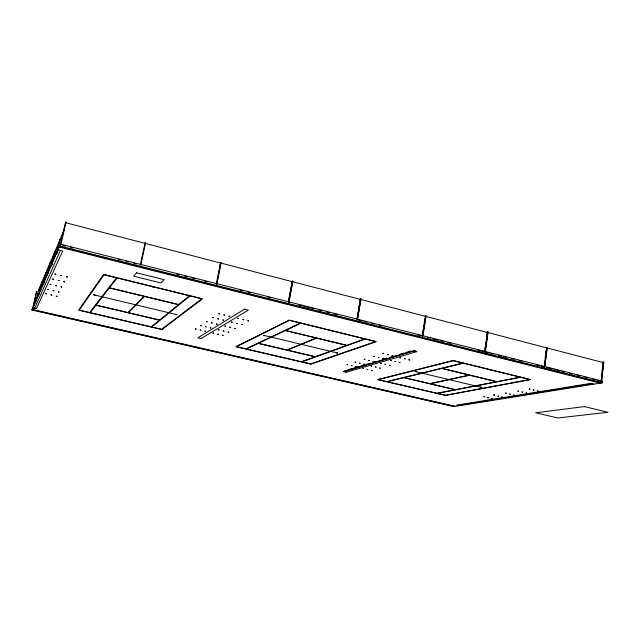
<?xml version="1.0" encoding="UTF-8"?>
<svg xmlns="http://www.w3.org/2000/svg" width="640" height="640" viewBox="0 0 640 640"><rect width="100%" height="100%" fill="white"/><g stroke="black" fill="none" stroke-linecap="round" stroke-linejoin="round"><path stroke-width="0.96" d="M601.464 376.232L601.68 374.272M602.016 371.328L602.352 368.384M602.68 365.44L603.048 362.184L603.88 362.184L601.712 381.288M601.224 381.368L601.44 379.456M601.872 375.64L602.088 373.728M602.528 369.912L602.744 368M603.176 364.184L603.392 362.272L603.88 362.184M601.376 381.2L603.536 362.096M455.256 406.368L32.24 309.448L32.568 308.048L32 310L453.912 406.584L602.536 382.76L602.72 381.168L60.264 244.112L59.392 247.008L600.288 383.12M547 347.944L544.616 366.968L541.352 366.144M544.384 367.016L544.84 366.92L547.28 347.448L546.44 347.768M544.528 362.984L544.768 361.08M545.12 358.232L545.36 356.328M545.84 352.528L546.08 350.624M544.256 366.88L546.648 347.856L487.608 332.464M544.032 366.928L544.488 366.832L546.928 347.352M494.576 395.184L493.624 395.096L494.576 395.184L494.288 394.768M484.96 348.856L485.224 346.92M485.632 344.008L485.896 342.072M486.304 339.16L486.568 337.216M486.84 335.28L487.28 332.056L488.072 332.032L485.328 351.896M484.744 351.856L487.432 332.448L425.624 316.344M484.952 351.8L487.704 331.936M487.8 332.544L485.12 351.944L488.992 352.928M459.32 404.504L459.144 405.744L456.568 405.152L590.824 383.36L593.928 384.136M422.232 336.032L422.52 334.144M422.952 331.32L423.24 329.432M423.52 327.552L423.808 325.664M424.24 322.84L424.528 320.952M425.24 316.24L426.056 315.88L422.792 336.208L425.792 316.416M360.784 299.504L357.432 319.712L361.032 298.952L360.64 299.432L425.408 316.312L422.4 336.112L425.672 315.784M409.064 359.816L409.76 359.992L408.736 359.912L409.144 359.296M399.472 362.496L400.152 362.664L399.152 362.584L399.232 362.072M383.592 353.64L382.56 353.568L383.592 353.64L383.672 353.12M364.864 359.448C363.024 358.872 364.992 360.208 364.944 358.944M357.04 318.568L357.36 316.64M357.68 314.72L358 312.792M358.32 310.872L358.64 308.944M358.96 307.024L359.28 305.104M359.6 303.176L360.288 299L361.032 298.952M357.184 318.64L360.376 299.4L292.44 281.696M357.024 319.608L360.624 298.848M346.152 372.288L416.936 351.608L413.568 350.784L343.224 371.608L346.152 372.288L346.376 370.952L415.264 350.6M288.632 300.24L288.992 298.28M292.016 281.584L292.792 281.184L288.824 302.384M288.568 301.296L292.136 281.64L220.768 263.048L221.072 262.512L220.32 262.928M288.392 302.28L292.36 281.072M289 301.4L292.792 281.184M248.024 320.776C249.872 321.064 247.072 321.36 248.128 320.224M219.4 313.84C217.376 313.176 219.624 314.712 219.512 313.28M216.696 284.176L220.856 263.104M216.816 284.088L221.072 262.512M219.568 266.76L219.944 264.848M216.248 284.064L220.616 262.392M141.472 259.216L141.872 257.344M140.792 265.008L145.6 242.856L144.88 243.304L65.888 222.752M140.312 264.888L145.128 242.736M145.6 242.856L145.352 243.424L220.408 262.984M61.136 286.96C63.112 287.576 60.392 287.064 61.184 286.56M63.896 281.76C66.016 282.072 63.072 282.424 64.024 281.192M58.512 291.904C60.536 292.192 57.736 292.52 58.64 291.36M47.224 275.112L50.216 262.344L51.072 262.552M48.088 273.336L49 269.488M51.392 266.112L54.816 251.488L51.68 264.944M51.784 265.072L54.848 251.92L59.88 240.088L56.816 253.232M53.184 260.512L55.152 252.064L59.808 241.144M56.496 254.096L59.888 239.528L60.816 239.768M57.136 253.384L58.008 249.624M32 310L60.264 244.112M60.784 244.808L66.072 222.152L65.576 222.024L60.24 244.792L60.832 244.696L60.288 244.688M33.024 308.392L32.6 308.424L36.616 291.44L32.976 308.512M35.752 302.032L38.656 289.632L39.408 289.808M37.208 297.504L38.072 293.808M39.136 294.28L42.16 281.376L42.936 281.568M40.424 290.528L42.48 281.808M43.008 285.08L45.992 272.328L46.808 272.52M43.632 284.24L45.664 275.616M416.248 371.76L415.176 371.568L416.248 371.76M36.616 291.44L36.984 291.528M65.576 222.024L66.072 222.152M38.656 289.632L39.376 289.88M50.216 262.344L51.032 262.64M38.568 290.016L54.672 252.04M59.776 240L64.224 229.52M38.944 290.112L42.448 281.88M42.864 280.912L46.296 272.848M46.712 271.88L50.128 263.872M50.544 262.896L51.688 260.208M52.448 258.424L53.592 255.736M61.36 237.512L63.216 233.144M34.672 308.248L60.424 250.44M61.696 247.584L61.92 247.08M426.056 315.88L425.288 315.92M336.992 352.88L264.096 335.44C262.296 335.152 265.744 335.992 264.08 335.36M347.808 369.752L352.32 368.408M354.128 367.872L358.64 366.528M363.352 365.128L360.776 366.064M367.048 364.024L369.816 363.2M373.504 362.104L376.28 361.28M382.096 359.552L386.848 358.136M390.648 357.008L393.496 356.16M395.4 355.592L395.912 355.632L395.112 355.52M399.312 354.432L403.992 353.04M405.872 352.48L410.552 351.088M488.072 332.032L487.28 332.056M547.28 347.448L546.472 347.464M481.16 387.288L415.776 371.64M453.304 406.184L453.976 406.072M457.856 405.448L592.376 383.752M598.72 382.728L600.968 382.368M32.12 309.72L454.584 406.472M344.912 370.608L346.376 370.952M96.048 305.096L127.896 312.592L144.04 296.32L109.368 287.92L90.144 312.696L120.728 319.808L121.064 319.464L121.584 319.584L121.248 319.928L151.216 326.888L159.504 320.136L95.976 305.184M94.296 294.92L135.424 304.736M135.824 304.832L176.088 314.472M54.776 251.584L55.704 251.712M59.832 245.984L602.536 382.76M59.608 246.496L601.408 382.936M288.536 302.2L288.96 302.304M357.192 319.536L357.6 319.64M62.704 245.296L65.576 246.024M70.368 247.232L73.24 247.96M118.28 259.328L121.152 260.056M125.944 261.264L128.816 261.984M133.608 263.2L136.48 263.92M176.584 274.048L179.488 274.784M184.328 276L187.224 276.736M192.064 277.96L194.968 278.688M204.64 281.128L207.544 281.864M239.952 290.048L242.856 290.784M247.704 292.008L250.608 292.736M268.048 297.144L270.952 297.872M298.424 304.808L301.312 305.536M303.232 306.024L308.992 307.48M310.912 307.968L313.792 308.688M318.6 309.904L321.48 310.632M326.28 311.848L329.168 312.576M333.968 313.784L336.848 314.512M358.384 319.952L362.208 320.912M364.12 321.4L366.984 322.12M371.76 323.328L374.632 324.048M379.408 325.256L382.272 325.984M417.624 334.904L420.488 335.632M427.632 337.432L430.536 338.168M432.472 338.656L438.28 340.12M440.216 340.608L443.12 341.344M447.96 342.568L450.864 343.296M477.968 350.144L483.776 351.608M490.936 353.416L493.84 354.152M498.688 355.376L501.6 356.112M503.536 356.6L506.448 357.336M511.296 358.56L514.2 359.288M519.048 360.512L521.96 361.248M536.504 364.92L539.416 365.656M546.528 367.456L552.28 368.904M554.192 369.392L559.944 370.84M561.856 371.32L564.728 372.048M569.52 373.256L572.392 373.984M577.184 375.192L580.056 375.92M584.848 377.128L587.72 377.856M592.512 379.064L595.384 379.792M597.304 380.272L601.136 381.24L603.248 362.576L546.792 347.864M144.952 242.952L145.424 243.072M220.392 262.584L220.84 262.704M292.08 281.248L292.504 281.36M360.288 299L360.696 299.104M58.576 248.024L58.144 249.872L62.696 251.008L36.4 308.64L32.936 307.848L58.576 248.024M175.768 314.408L176.944 314.648L175.816 314.384M45.704 293.688L46.52 293.88L45.704 293.688M47.744 289.352L48.576 289.552L47.744 289.352M50.096 284.328L50.952 284.528L50.096 284.328M52.584 279.032L53.456 279.248L52.584 279.032M54.96 273.968L55.848 274.184L54.96 273.968M50.984 294.936L51.8 295.128L50.984 294.936M53.136 290.632L53.968 290.824L53.136 290.632M55.624 285.648L56.48 285.848L55.624 285.648M58.248 280.4L59.12 280.608L58.248 280.4M60.76 275.376L61.648 275.592L60.76 275.376M56.248 296.168L57.056 296.36L56.248 296.168M66.536 276.776L67.424 276.992L66.536 276.776M103.56 274.456L78.616 310.112L162.04 329.504L202.472 298.808L103.56 274.456M104.096 274.728L79.2 310.152L89.616 312.576L116.488 277.784L104.096 274.728M480.864 387.24L481.92 387.408L480.912 387.232M117.12 277.936L109.456 287.808L178.616 304.568L189.456 295.744L154.04 287.024L152.944 287.352L153.424 286.872L117.12 277.936M136.544 272.776L133.648 276.184L160.872 282.936L164.176 279.672L136.544 272.776M144.632 296.464L128.432 312.72L159.6 320.056L178.496 304.664L144.632 296.464M190.056 295.888L151.72 327.008L161.64 329.312L201.752 298.768L190.056 295.888M336.712 352.816L337.792 353.04L336.736 352.808M195.36 328.904L196.096 329.072L195.36 328.904M200.488 325.528L201.24 325.704L200.488 325.528M206.424 321.632L207.192 321.816L206.424 321.632M212.648 317.552L213.432 317.736L212.648 317.552M200.136 330.024L200.864 330.2L200.136 330.024M205.36 326.68L206.112 326.864L205.36 326.68M211.4 322.824L212.168 323.008L211.4 322.824M217.744 318.776L218.52 318.96L217.744 318.776M223.8 314.904L224.592 315.096L223.8 314.904M204.896 331.144L205.624 331.32L204.896 331.144M210.216 327.832L210.96 328.008L210.216 327.832M216.36 324.008L217.128 324.192L216.36 324.008M222.816 319.992L223.592 320.184L222.816 319.992M228.976 316.16L229.768 316.352L228.976 316.16M244.544 309.168L197.808 337.816L201.048 338.568L248.344 310.104L244.544 309.168M213 333.048L213.728 333.224L213 333.048M218.48 329.792L219.216 329.968L218.48 329.792M224.8 326.024L225.56 326.2L224.8 326.024M231.44 322.072L232.216 322.256L231.44 322.072M237.784 318.296L238.576 318.488L237.784 318.296M217.72 334.16L218.44 334.328L217.72 334.16M223.288 330.928L224.024 331.104L223.288 330.928M229.72 327.192L230.472 327.376L229.72 327.192M236.464 323.28L237.24 323.464L236.464 323.28M242.912 319.536L243.704 319.728L242.912 319.536M222.424 335.272L223.144 335.44L222.424 335.272M228.08 332.064L228.816 332.24L228.08 332.064M234.616 328.368L235.368 328.544L234.616 328.368M241.472 324.48L242.24 324.672L241.472 324.48M93.72 294.792L94.912 295.104L93.72 294.792M289.104 320.136L235.88 346.664L310.968 364.112L376.352 341.616L289.104 320.136M289.472 320.36L236.472 346.712L245.84 348.888L300.384 323.048L289.472 320.36M258.216 343.376L246.312 348.992L301.28 361.768L315.144 356.776L258.216 343.376M285.36 330.544L258.36 343.304L286.88 350.016L316.104 337.992L285.36 330.544M300.944 323.184L285.536 330.464L346.896 345.328L364.744 338.896L333.48 331.2L332.08 331.416L332.944 331.064L300.944 323.184M316.624 338.12L287.368 350.136L315.312 356.712L346.696 345.4L316.624 338.12M365.28 339.024L301.736 361.88L310.68 363.96L375.616 341.568L365.28 339.024M347.096 364.6L347.76 364.76L347.096 364.6M355.032 362.136L355.704 362.296L355.032 362.136M373.752 356.312L374.448 356.48L373.752 356.312M351.392 365.608L352.048 365.768L351.392 365.608M359.4 363.168L360.072 363.328L359.4 363.168M368.632 360.352L369.312 360.512L368.632 360.352M378.288 357.4L378.992 357.568L378.288 357.4M387.496 354.592L388.208 354.76L387.496 354.592M355.672 366.616L356.328 366.776L355.672 366.616M363.752 364.2L364.424 364.36L363.752 364.2M373.064 361.408L373.752 361.568L373.064 361.408M382.816 358.488L383.512 358.656L382.816 358.488M392.104 355.712L392.816 355.88L392.104 355.712M362.952 368.328L363.608 368.488L362.952 368.328M371.16 365.952L371.824 366.112L371.16 365.952M380.616 363.208L381.296 363.376L380.616 363.208M390.512 360.344L391.208 360.512L390.512 360.344M399.944 357.608L400.648 357.776L399.944 357.608M367.2 369.328L367.848 369.48L367.2 369.328M375.48 366.976L376.136 367.128L375.48 366.976M385.016 364.264L385.696 364.424L385.016 364.264M395 361.424L395.688 361.584L395 361.424M404.512 358.72L405.216 358.888L404.512 358.72M371.432 370.328L372.08 370.48L371.432 370.328M379.776 367.992L380.44 368.152L379.776 367.992M389.4 365.304L390.072 365.472L389.4 365.304M453.064 360.504L377.608 379.6L445.56 395.392L530.584 379.592L453.064 360.504M453.296 360.688L378.216 379.656L386.68 381.624L462.976 363.072L453.296 360.688M403.864 377.656L387.112 381.72L436.848 393.28L455.176 389.736L403.864 377.656M441.832 368.44L404.072 377.608L429.76 383.656L469.28 375.088L441.832 368.44M463.472 363.192L442.08 368.384L496.88 381.664L520.176 377.152L492.368 370.304L490.736 370.44L491.888 370.192L463.472 363.192M469.744 375.2L430.2 383.76L455.4 389.688L496.616 381.712L469.744 375.2M520.648 377.272L437.264 393.376L445.36 395.264L529.848 379.536L520.648 377.272M483.808 396.768L484.408 396.904L483.808 396.768M505.656 393.056L506.272 393.2L505.656 393.056M517.864 390.984L518.488 391.136L517.864 390.984M529.472 389.016L529.072 389.08L530.104 389.168L529.472 389.016M487.688 397.68L488.28 397.816L487.688 397.68M497.904 395.976L498.512 396.112L497.904 395.976M509.664 394.008L510.28 394.16L509.664 394.008M521.936 391.96L522.56 392.112L521.936 391.96M533.608 390.016L533.208 390.08L534.248 390.168L533.608 390.016M491.552 398.584L492.144 398.728L491.552 398.584M501.832 396.904L502.432 397.048L501.832 396.904M513.656 394.96L514.264 395.112L513.656 394.96M526 392.944L526.624 393.088L526 392.944M537.736 391.016L537.336 391.08L538.368 391.168L537.736 391.016M584.392 406.592L535.664 412.784L557.872 417.976L608 412.28L584.392 406.592"/></g></svg>
